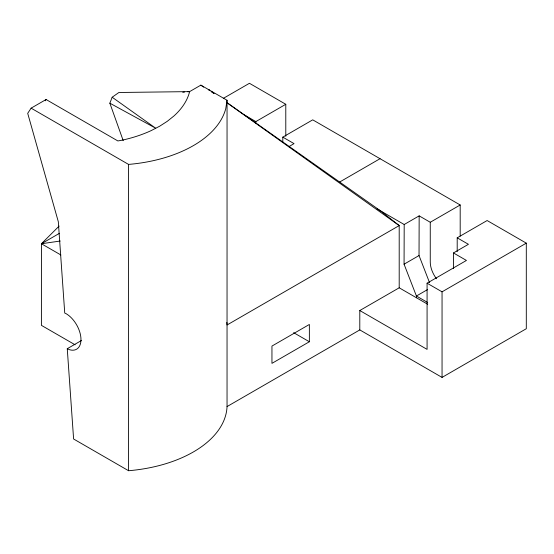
<?xml version="1.0" encoding="UTF-8"?>
<svg xmlns="http://www.w3.org/2000/svg" width="554" height="554" viewBox="0 0 554 554"><rect width="100%" height="100%" fill="white"/><g stroke="black" fill="none" stroke-linecap="round" stroke-linejoin="round"><path stroke-width="0.83" d="M81.473 340.502L67.256 348.708L73.606 438.997L128.528 470.706L129.311 470.665A115.128 66.466 0 0 0 227.043 406.574L227.05 100.26L200.853 85.136L189.627 91.618L187.91 91.784M255.858 123.307L255.858 121.582L285.788 104.29L249.439 83.294L223.31 98.383M309.367 341.749L309.367 324.464L271.952 346.07L271.952 363.355L309.367 341.749L293.648 332.677M227.043 406.574L359.795 329.914L359.795 310.531L399.199 287.803L427.64 304.229M416.414 297.747L416.414 296.016L404.067 264.189L404.198 224.508L419.163 215.866L430.257 222.265L430.257 262.028A19.051 11.004 60 0 0 436.497 278.752M359.795 329.914L442.05 377.406L526.3 328.723L526.3 243.151L487.132 220.534L457.202 237.825L468.428 244.307L453.463 252.949L466.44 260.442L427.079 283.191L427.079 349.38L359.795 310.531M442.05 377.406L442.05 291.833L526.3 243.151M453.463 268.51L453.463 252.949M457.202 251.654L457.202 237.825M429.53 282.602L419.032 255.546L419.163 215.866M227.05 100.26L225.755 108.646A115.128 66.466 0 0 1 129.297 164.344L128.521 164.386L31.114 108.155L27.7 113.321L58.322 221.745L64.742 313.072L65.995 313.606A21.17 12.223 60 0 1 80.842 337.206A21.17 12.223 60 0 1 69.873 349.823L67.256 348.708M123.217 140.674L109.858 103.189L112.171 97.234L118.888 92.49L189.627 91.618A105.856 61.113 0 0 1 173.901 116.001L167.266 121.319L159.684 126.194L151.242 130.571A105.856 61.113 0 0 1 121.769 140.252L117.87 140.951L46.086 99.512L31.114 108.155M45.234 100.8L46.086 99.512M59.16 226.053L41.418 243.746L41.405 325.35L75.122 344.81M288.849 146.672L294.029 143.618L282.803 137.136L312.733 119.844L460.187 204.98L460.194 236.094M59.382 233.366L41.418 243.746L60.878 254.978M339.65 182.031L380.065 158.686M430.257 222.265L460.187 204.98M404.067 264.189L419.032 255.546M427.64 289.534L416.414 296.016L427.64 302.498M43.094 243.351L41.418 243.746L60.234 241.025M182.751 92.262L184.475 92.103M109.858 103.189L155.729 128.237L112.171 97.234M244.633 115.093L255.858 121.582M377.045 208.83L404.198 224.508M427.079 283.191L442.05 291.833M211.116 91.424L213.934 93.411M226.634 102.365L380.466 210.804L399.199 225.589L399.199 287.803M200.853 85.136L203.671 87.123M211.815 91.943L213.927 93.453M226.607 102.497L399.199 225.589L227.057 324.976L226.849 322.393M285.788 104.29L285.795 136.27M282.803 137.136L282.803 142.323M128.521 164.386L128.528 470.706M209.703 90.427L208.29 89.429L209.696 90.434"/></g></svg>
